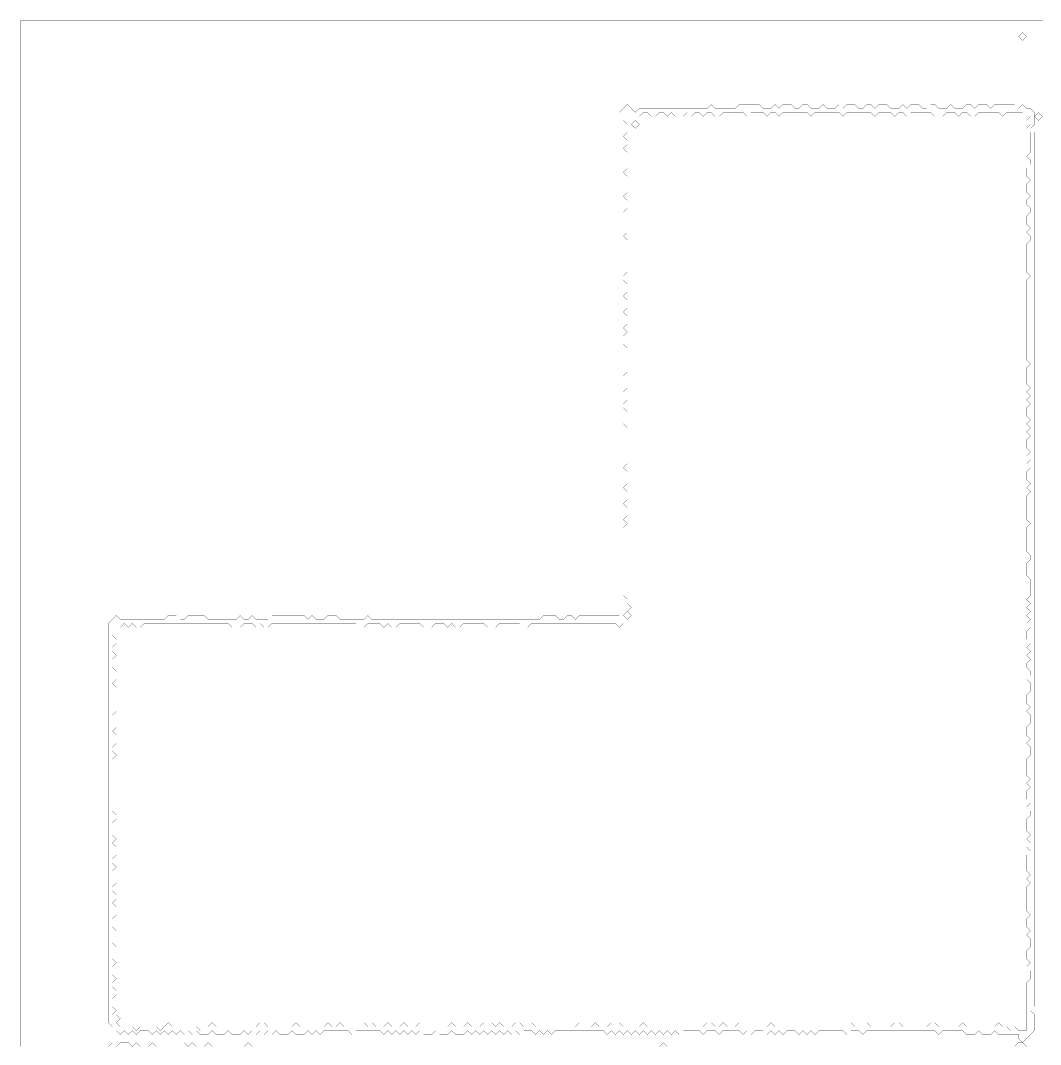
# Model space of a CAD drawing. Header units: metres. Extents: x 0 to 4998, y -4998 to 0.
# Drawn here: x 0 to 2499, y -2509 to 0 of the extents above; entities that cross this region are included whole.
import ezdxf

# ---------------------------------------------------------------- set-up
doc = ezdxf.new("R2010")
doc.units = ezdxf.units.M
doc.layers.add('conductor', color=1, linetype='Continuous')
doc.layers.add('substrate', color=5, linetype='Continuous')

msp = doc.modelspace()

# ---------------------------------------------------------------- linework, layer by layer
at = {"layer": 'conductor', "const_width": 0.5}
for points in [[(1525.875, -224.96875), (1516.09375, -234.75), (1506.3125, -234.75), (1496.53125, -234.75), (1486.75, -234.75), (1476.96875, -234.75), (1476.96875, -244.53125), (1486.75, -254.3125), (1486.75, -264.09375), (1486.75, -273.875), (1476.96875, -283.65625), (1486.75, -293.4375), (1486.75, -303.21875), (1476.96875, -313), (1486.75, -322.78125), (1486.75, -332.5625), (1486.75, -342.34375), (1486.75, -352.125), (1486.75, -361.90625), (1476.96875, -371.6875), (1486.75, -381.46875), (1486.75, -391.25), (1486.75, -401.03125), (1486.75, -410.8125), (1486.75, -420.59375), (1476.96875, -430.375), (1486.75, -440.15625), (1486.75, -449.9375), (1486.75, -459.71875), (1476.96875, -469.5), (1486.75, -479.28125), (1486.75, -489.0625), (1486.75, -498.84375), (1486.75, -508.625), (1486.75, -518.40625), (1476.96875, -528.1875), (1486.75, -537.96875), (1486.75, -547.75), (1486.75, -557.53125), (1486.75, -567.3125), (1486.75, -577.09375), (1486.75, -586.875), (1486.75, -596.65625), (1486.75, -606.4375), (1486.75, -616.21875), (1476.96875, -626), (1476.96875, -635.78125), (1486.75, -645.5625), (1486.75, -655.34375), (1486.75, -665.125), (1476.96875, -674.90625), (1486.75, -684.6875), (1486.75, -694.46875), (1486.75, -704.25), (1476.96875, -714.03125), (1486.75, -723.8125), (1486.75, -733.59375), (1486.75, -743.375), (1476.96875, -753.15625), (1486.75, -762.9375), (1476.96875, -772.71875), (1476.96875, -782.5), (1476.96875, -792.28125), (1486.75, -802.0625), (1486.75, -811.84375), (1486.75, -821.625), (1486.75, -831.40625), (1486.75, -841.1875), (1486.75, -850.96875), (1486.75, -860.75), (1476.96875, -870.53125), (1486.75, -880.3125), (1486.75, -890.09375), (1486.75, -899.875), (1476.96875, -909.65625), (1486.75, -919.4375), (1486.75, -929.21875), (1476.96875, -939), (1476.96875, -948.78125), (1486.75, -958.5625), (1486.75, -968.34375), (1486.75, -978.125), (1476.96875, -987.90625), (1486.75, -997.6875), (1486.75, -1007.46875), (1486.75, -1017.25), (1486.75, -1027.03125), (1486.75, -1036.8125), (1486.75, -1046.59375), (1486.75, -1056.375), (1486.75, -1066.15625), (1486.75, -1075.9375), (1486.75, -1085.71875), (1476.96875, -1095.5), (1486.75, -1105.28125), (1486.75, -1115.0625), (1486.75, -1124.84375), (1486.75, -1134.625), (1476.96875, -1144.40625), (1486.75, -1154.1875), (1486.75, -1163.96875), (1486.75, -1173.75), (1476.96875, -1183.53125), (1486.75, -1193.3125), (1486.75, -1203.09375), (1486.75, -1212.875), (1476.96875, -1222.65625), (1486.75, -1232.4375), (1476.96875, -1242.21875), (1476.96875, -1252), (1476.96875, -1261.78125), (1476.96875, -1271.5625), (1476.96875, -1281.34375), (1476.96875, -1291.125), (1476.96875, -1300.90625), (1476.96875, -1310.6875), (1476.96875, -1320.46875), (1476.96875, -1330.25), (1476.96875, -1340.03125), (1486.75, -1349.8125), (1486.75, -1359.59375), (1486.75, -1369.375), (1476.96875, -1379.15625), (1476.96875, -1388.9375), (1476.96875, -1398.71875), (1476.96875, -1408.5), (1486.75, -1418.28125), (1486.75, -1428.0625), (1496.53125, -1437.84375), (1486.75, -1447.625), (1476.96875, -1457.40625), (1476.96875, -1467.1875), (1476.96875, -1476.96875), (1467.1875, -1486.75), (1457.40625, -1476.96875), (1447.625, -1476.96875), (1437.84375, -1476.96875), (1428.0625, -1476.96875), (1418.28125, -1476.96875), (1408.5, -1476.96875), (1398.71875, -1476.96875), (1388.9375, -1476.96875), (1379.15625, -1476.96875), (1369.375, -1476.96875), (1359.59375, -1476.96875), (1349.8125, -1476.96875), (1340.03125, -1476.96875), (1330.25, -1476.96875), (1320.46875, -1476.96875), (1310.6875, -1476.96875), (1300.90625, -1476.96875), (1291.125, -1476.96875), (1281.34375, -1476.96875), (1271.5625, -1476.96875), (1261.78125, -1476.96875), (1252, -1476.96875), (1242.21875, -1486.75), (1232.4375, -1486.75), (1222.65625, -1476.96875), (1212.875, -1476.96875), (1203.09375, -1476.96875), (1193.3125, -1476.96875), (1183.53125, -1476.96875), (1173.75, -1476.96875), (1163.96875, -1486.75), (1154.1875, -1486.75), (1144.40625, -1486.75), (1134.625, -1476.96875), (1124.84375, -1476.96875), (1115.0625, -1476.96875), (1105.28125, -1476.96875), (1095.5, -1476.96875), (1085.71875, -1476.96875), (1075.9375, -1486.75), (1066.15625, -1486.75), (1056.375, -1476.96875), (1046.59375, -1486.75), (1036.8125, -1476.96875), (1027.03125, -1476.96875), (1017.25, -1476.96875), (1007.46875, -1486.75), (997.6875, -1486.75), (987.90625, -1486.75), (978.125, -1476.96875), (968.34375, -1476.96875), (958.5625, -1476.96875), (948.78125, -1476.96875), (939, -1476.96875), (929.21875, -1476.96875), (919.4375, -1486.75), (909.65625, -1486.75), (899.875, -1476.96875), (890.09375, -1486.75), (880.3125, -1476.96875), (870.53125, -1476.96875), (860.75, -1476.96875), (850.96875, -1476.96875), (841.1875, -1486.75), (831.40625, -1486.75), (821.625, -1476.96875), (811.84375, -1476.96875), (802.0625, -1476.96875), (792.28125, -1476.96875), (782.5, -1476.96875), (772.71875, -1476.96875), (762.9375, -1476.96875), (753.15625, -1476.96875), (743.375, -1476.96875), (733.59375, -1476.96875), (723.8125, -1476.96875), (714.03125, -1476.96875), (704.25, -1476.96875), (694.46875, -1476.96875), (684.6875, -1476.96875), (674.90625, -1476.96875), (665.125, -1476.96875), (655.34375, -1476.96875), (645.5625, -1476.96875), (635.78125, -1476.96875), (626, -1476.96875), (616.21875, -1476.96875), (606.4375, -1486.75), (596.65625, -1486.75), (586.875, -1476.96875), (577.09375, -1486.75), (567.3125, -1476.96875), (557.53125, -1476.96875), (547.75, -1476.96875), (537.96875, -1486.75), (528.1875, -1486.75), (518.40625, -1486.75), (508.625, -1476.96875), (498.84375, -1476.96875), (489.0625, -1476.96875), (479.28125, -1476.96875), (469.5, -1476.96875), (459.71875, -1476.96875), (449.9375, -1476.96875), (440.15625, -1476.96875), (430.375, -1476.96875), (420.59375, -1476.96875), (410.8125, -1476.96875), (401.03125, -1476.96875), (391.25, -1476.96875), (381.46875, -1476.96875), (371.6875, -1476.96875), (361.90625, -1476.96875), (352.125, -1476.96875), (342.34375, -1476.96875), (332.5625, -1476.96875), (322.78125, -1476.96875), (313, -1476.96875), (303.21875, -1476.96875), (293.4375, -1486.75), (283.65625, -1486.75), (273.875, -1476.96875), (264.09375, -1486.75), (254.3125, -1476.96875), (244.53125, -1486.75), (234.75, -1486.75), (224.96875, -1486.75), (224.96875, -1496.53125), (224.96875, -1506.3125), (234.75, -1516.09375), (234.75, -1525.875), (224.96875, -1535.65625), (224.96875, -1545.4375), (234.75, -1555.21875), (224.96875, -1565), (224.96875, -1574.78125), (224.96875, -1584.5625), (234.75, -1594.34375), (234.75, -1604.125), (234.75, -1613.90625), (224.96875, -1623.6875), (234.75, -1633.46875), (234.75, -1643.25), (234.75, -1653.03125), (234.75, -1662.8125), (234.75, -1672.59375), (234.75, -1682.375), (234.75, -1692.15625), (224.96875, -1701.9375), (224.96875, -1711.71875), (234.75, -1721.5), (234.75, -1731.28125), (224.96875, -1741.0625), (234.75, -1750.84375), (234.75, -1760.625), (234.75, -1770.40625), (224.96875, -1780.1875), (224.96875, -1789.96875), (234.75, -1799.75), (224.96875, -1809.53125), (224.96875, -1819.3125), (224.96875, -1829.09375), (224.96875, -1838.875), (224.96875, -1848.65625), (224.96875, -1858.4375), (224.96875, -1868.21875), (224.96875, -1878), (224.96875, -1887.78125), (224.96875, -1897.5625), (224.96875, -1907.34375), (224.96875, -1917.125), (224.96875, -1926.90625), (224.96875, -1936.6875), (234.75, -1946.46875), (234.75, -1956.25), (224.96875, -1966.03125), (224.96875, -1975.8125), (224.96875, -1985.59375), (224.96875, -1995.375), (234.75, -2005.15625), (224.96875, -2014.9375), (234.75, -2024.71875), (234.75, -2034.5), (234.75, -2044.28125), (224.96875, -2054.0625), (224.96875, -2063.84375), (234.75, -2073.625), (224.96875, -2083.40625), (224.96875, -2093.1875), (234.75, -2102.96875), (234.75, -2112.75), (224.96875, -2122.53125), (224.96875, -2132.3125), (234.75, -2142.09375), (234.75, -2151.875), (224.96875, -2161.65625), (234.75, -2171.4375), (234.75, -2181.21875), (234.75, -2191), (224.96875, -2200.78125), (224.96875, -2210.5625), (224.96875, -2220.34375), (234.75, -2230.125), (224.96875, -2239.90625), (224.96875, -2249.6875), (224.96875, -2259.46875), (234.75, -2269.25), (224.96875, -2279.03125), (224.96875, -2288.8125), (224.96875, -2298.59375), (234.75, -2308.375), (224.96875, -2318.15625), (224.96875, -2327.9375), (224.96875, -2337.71875), (234.75, -2347.5), (224.96875, -2357.28125), (224.96875, -2367.0625), (234.75, -2376.84375), (234.75, -2386.625), (224.96875, -2396.40625), (224.96875, -2406.1875), (224.96875, -2415.96875), (234.75, -2425.75), (224.96875, -2435.53125), (234.75, -2435.53125), (244.53125, -2445.3125), (234.75, -2455.09375), (244.53125, -2464.875), (254.3125, -2464.875), (264.09375, -2464.875), (273.875, -2464.875), (283.65625, -2474.65625), (293.4375, -2464.875), (303.21875, -2464.875), (313, -2464.875), (322.78125, -2464.875), (332.5625, -2464.875), (342.34375, -2474.65625), (352.125, -2464.875), (361.90625, -2455.09375), (371.6875, -2464.875), (381.46875, -2464.875), (391.25, -2464.875), (401.03125, -2464.875), (410.8125, -2464.875), (420.59375, -2464.875), (430.375, -2464.875), (440.15625, -2474.65625), (449.9375, -2464.875), (459.71875, -2464.875), (469.5, -2455.09375), (479.28125, -2464.875), (489.0625, -2464.875), (498.84375, -2464.875), (508.625, -2464.875), (518.40625, -2464.875), (528.1875, -2464.875), (537.96875, -2464.875), (547.75, -2464.875), (557.53125, -2464.875), (567.3125, -2464.875), (577.09375, -2464.875), (586.875, -2455.09375), (596.65625, -2455.09375), (606.4375, -2464.875), (616.21875, -2464.875), (626, -2464.875), (635.78125, -2464.875), (645.5625, -2464.875), (655.34375, -2464.875), (665.125, -2464.875), (674.90625, -2455.09375), (684.6875, -2464.875), (694.46875, -2464.875), (704.25, -2464.875), (714.03125, -2464.875), (723.8125, -2464.875), (733.59375, -2464.875), (743.375, -2464.875), (753.15625, -2455.09375), (762.9375, -2464.875), (772.71875, -2464.875), (782.5, -2455.09375), (792.28125, -2464.875), (802.0625, -2464.875), (811.84375, -2464.875), (821.625, -2455.09375), (831.40625, -2455.09375), (841.1875, -2455.09375), (850.96875, -2464.875), (860.75, -2455.09375), (870.53125, -2464.875), (880.3125, -2464.875), (890.09375, -2464.875), (899.875, -2455.09375), (909.65625, -2464.875), (919.4375, -2464.875), (929.21875, -2464.875), (939, -2455.09375), (948.78125, -2464.875), (958.5625, -2464.875), (968.34375, -2464.875), (978.125, -2455.09375), (987.90625, -2464.875), (997.6875, -2464.875), (1007.46875, -2464.875), (1017.25, -2464.875), (1027.03125, -2464.875), (1036.8125, -2464.875), (1046.59375, -2464.875), (1056.375, -2455.09375), (1066.15625, -2464.875), (1075.9375, -2464.875), (1085.71875, -2464.875), (1095.5, -2455.09375), (1105.28125, -2464.875), (1115.0625, -2464.875), (1124.84375, -2464.875), (1134.625, -2455.09375), (1144.40625, -2455.09375), (1154.1875, -2455.09375), (1163.96875, -2464.875), (1173.75, -2455.09375), (1183.53125, -2464.875), (1193.3125, -2464.875), (1203.09375, -2464.875), (1212.875, -2455.09375), (1222.65625, -2455.09375), (1232.4375, -2464.875), (1242.21875, -2464.875), (1252, -2455.09375), (1261.78125, -2464.875), (1271.5625, -2464.875), (1281.34375, -2464.875), (1291.125, -2464.875), (1300.90625, -2464.875), (1310.6875, -2464.875), (1320.46875, -2464.875), (1330.25, -2464.875), (1340.03125, -2464.875), (1349.8125, -2464.875), (1359.59375, -2464.875), (1369.375, -2455.09375), (1379.15625, -2455.09375), (1388.9375, -2455.09375), (1398.71875, -2464.875), (1408.5, -2455.09375), (1418.28125, -2464.875), (1428.0625, -2464.875), (1437.84375, -2464.875), (1447.625, -2455.09375), (1457.40625, -2455.09375), (1467.1875, -2455.09375), (1476.96875, -2464.875), (1486.75, -2464.875), (1496.53125, -2464.875), (1506.3125, -2464.875), (1516.09375, -2464.875), (1525.875, -2455.09375), (1535.65625, -2464.875), (1545.4375, -2464.875), (1555.21875, -2464.875), (1565, -2464.875), (1574.78125, -2464.875), (1584.5625, -2464.875), (1594.34375, -2464.875), (1604.125, -2464.875), (1613.90625, -2464.875), (1623.6875, -2464.875), (1633.46875, -2464.875), (1643.25, -2464.875), (1653.03125, -2464.875), (1662.8125, -2464.875), (1672.59375, -2464.875), (1682.375, -2455.09375), (1692.15625, -2455.09375), (1701.9375, -2464.875), (1711.71875, -2464.875), (1721.5, -2455.09375), (1731.28125, -2464.875), (1741.0625, -2464.875), (1750.84375, -2464.875), (1760.625, -2455.09375), (1770.40625, -2455.09375), (1780.1875, -2464.875), (1789.96875, -2464.875), (1799.75, -2464.875), (1809.53125, -2464.875), (1819.3125, -2464.875), (1829.09375, -2464.875), (1838.875, -2455.09375), (1848.65625, -2464.875), (1858.4375, -2464.875), (1868.21875, -2464.875), (1878, -2464.875), (1887.78125, -2464.875), (1897.5625, -2464.875), (1907.34375, -2464.875), (1917.125, -2464.875), (1926.90625, -2464.875), (1936.6875, -2464.875), (1946.46875, -2464.875), (1956.25, -2464.875), (1966.03125, -2464.875), (1975.8125, -2464.875), (1985.59375, -2464.875), (1995.375, -2464.875), (2005.15625, -2464.875), (2014.9375, -2464.875), (2024.71875, -2464.875), (2034.5, -2455.09375), (2044.28125, -2464.875), (2054.0625, -2464.875), (2063.84375, -2464.875), (2073.625, -2455.09375), (2083.40625, -2464.875), (2093.1875, -2464.875), (2102.96875, -2464.875), (2112.75, -2464.875), (2122.53125, -2464.875), (2132.3125, -2464.875), (2142.09375, -2455.09375), (2151.875, -2455.09375), (2161.65625, -2464.875), (2171.4375, -2464.875), (2181.21875, -2464.875), (2191, -2464.875), (2200.78125, -2464.875), (2210.5625, -2464.875), (2220.34375, -2464.875), (2230.125, -2455.09375), (2239.90625, -2455.09375), (2249.6875, -2464.875), (2259.46875, -2464.875), (2269.25, -2464.875), (2279.03125, -2464.875), (2288.8125, -2464.875), (2298.59375, -2464.875), (2308.375, -2455.09375), (2318.15625, -2464.875), (2327.9375, -2464.875), (2337.71875, -2464.875), (2347.5, -2464.875), (2357.28125, -2464.875), (2367.0625, -2464.875), (2376.84375, -2464.875), (2386.625, -2464.875), (2396.40625, -2455.09375), (2406.1875, -2464.875), (2415.96875, -2464.875), (2425.75, -2474.65625), (2435.53125, -2464.875), (2445.3125, -2474.65625), (2455.09375, -2474.65625), (2464.875, -2474.65625), (2464.875, -2464.875), (2464.875, -2455.09375), (2464.875, -2445.3125), (2464.875, -2435.53125), (2464.875, -2425.75), (2464.875, -2415.96875), (2464.875, -2406.1875), (2464.875, -2396.40625), (2464.875, -2386.625), (2464.875, -2376.84375), (2464.875, -2367.0625), (2464.875, -2357.28125), (2474.65625, -2347.5), (2474.65625, -2337.71875), (2474.65625, -2327.9375), (2464.875, -2318.15625), (2474.65625, -2308.375), (2464.875, -2298.59375), (2464.875, -2288.8125), (2464.875, -2279.03125), (2474.65625, -2269.25), (2474.65625, -2259.46875), (2474.65625, -2249.6875), (2464.875, -2239.90625), (2474.65625, -2230.125), (2464.875, -2220.34375), (2464.875, -2210.5625), (2464.875, -2200.78125), (2474.65625, -2191), (2464.875, -2181.21875), (2464.875, -2171.4375), (2464.875, -2161.65625), (2464.875, -2151.875), (2464.875, -2142.09375), (2464.875, -2132.3125), (2464.875, -2122.53125), (2474.65625, -2112.75), (2464.875, -2102.96875), (2474.65625, -2093.1875), (2464.875, -2083.40625), (2464.875, -2073.625), (2464.875, -2063.84375), (2464.875, -2054.0625), (2464.875, -2044.28125), (2474.65625, -2034.5), (2464.875, -2024.71875), (2474.65625, -2014.9375), (2464.875, -2005.15625), (2474.65625, -1995.375), (2464.875, -1985.59375), (2464.875, -1975.8125), (2464.875, -1966.03125), (2464.875, -1956.25), (2474.65625, -1946.46875), (2474.65625, -1936.6875), (2464.875, -1926.90625), (2474.65625, -1917.125), (2464.875, -1907.34375), (2464.875, -1897.5625), (2464.875, -1887.78125), (2474.65625, -1878), (2464.875, -1868.21875), (2474.65625, -1858.4375), (2464.875, -1848.65625), (2464.875, -1838.875), (2464.875, -1829.09375), (2464.875, -1819.3125), (2464.875, -1809.53125), (2474.65625, -1799.75), (2474.65625, -1789.96875), (2474.65625, -1780.1875), (2464.875, -1770.40625), (2474.65625, -1760.625), (2464.875, -1750.84375), (2464.875, -1741.0625), (2464.875, -1731.28125), (2474.65625, -1721.5), (2474.65625, -1711.71875), (2474.65625, -1701.9375), (2464.875, -1692.15625), (2474.65625, -1682.375), (2464.875, -1672.59375), (2464.875, -1662.8125), (2464.875, -1653.03125), (2474.65625, -1643.25), (2474.65625, -1633.46875), (2474.65625, -1623.6875), (2464.875, -1613.90625), (2474.65625, -1604.125), (2474.65625, -1594.34375), (2464.875, -1584.5625), (2464.875, -1574.78125), (2474.65625, -1565), (2464.875, -1555.21875), (2474.65625, -1545.4375), (2464.875, -1535.65625), (2474.65625, -1525.875), (2464.875, -1516.09375), (2464.875, -1506.3125), (2464.875, -1496.53125), (2474.65625, -1486.75), (2464.875, -1476.96875), (2474.65625, -1467.1875), (2464.875, -1457.40625), (2474.65625, -1447.625), (2464.875, -1437.84375), (2474.65625, -1428.0625), (2464.875, -1418.28125), (2474.65625, -1408.5), (2474.65625, -1398.71875), (2474.65625, -1388.9375), (2474.65625, -1379.15625), (2474.65625, -1369.375), (2464.875, -1359.59375), (2464.875, -1349.8125), (2464.875, -1340.03125), (2464.875, -1330.25), (2474.65625, -1320.46875), (2474.65625, -1310.6875), (2464.875, -1300.90625), (2464.875, -1291.125), (2464.875, -1281.34375), (2464.875, -1271.5625), (2464.875, -1261.78125), (2464.875, -1252), (2464.875, -1242.21875), (2474.65625, -1232.4375), (2464.875, -1222.65625), (2464.875, -1212.875), (2464.875, -1203.09375), (2464.875, -1193.3125), (2464.875, -1183.53125), (2464.875, -1173.75), (2464.875, -1163.96875), (2474.65625, -1154.1875), (2464.875, -1144.40625), (2474.65625, -1134.625), (2464.875, -1124.84375), (2464.875, -1115.0625), (2464.875, -1105.28125), (2474.65625, -1095.5), (2464.875, -1085.71875), (2474.65625, -1075.9375), (2464.875, -1066.15625), (2474.65625, -1056.375), (2464.875, -1046.59375), (2464.875, -1036.8125), (2464.875, -1027.03125), (2474.65625, -1017.25), (2464.875, -1007.46875), (2474.65625, -997.6875), (2464.875, -987.90625), (2474.65625, -978.125), (2464.875, -968.34375), (2464.875, -958.5625), (2464.875, -948.78125), (2474.65625, -939), (2464.875, -929.21875), (2474.65625, -919.4375), (2464.875, -909.65625), (2474.65625, -899.875), (2464.875, -890.09375), (2464.875, -880.3125), (2464.875, -870.53125), (2464.875, -860.75), (2464.875, -850.96875), (2474.65625, -841.1875), (2464.875, -831.40625), (2464.875, -821.625), (2464.875, -811.84375), (2464.875, -802.0625), (2464.875, -792.28125), (2464.875, -782.5), (2464.875, -772.71875), (2464.875, -762.9375), (2464.875, -753.15625), (2464.875, -743.375), (2464.875, -733.59375), (2464.875, -723.8125), (2464.875, -714.03125), (2464.875, -704.25), (2464.875, -694.46875), (2464.875, -684.6875), (2464.875, -674.90625), (2464.875, -665.125), (2464.875, -655.34375), (2464.875, -645.5625), (2464.875, -635.78125), (2474.65625, -626), (2464.875, -616.21875), (2464.875, -606.4375), (2464.875, -596.65625), (2464.875, -586.875), (2464.875, -577.09375), (2464.875, -567.3125), (2464.875, -557.53125), (2464.875, -547.75), (2474.65625, -537.96875), (2474.65625, -528.1875), (2464.875, -518.40625), (2474.65625, -508.625), (2464.875, -498.84375), (2464.875, -489.0625), (2464.875, -479.28125), (2474.65625, -469.5), (2474.65625, -459.71875), (2464.875, -449.9375), (2464.875, -440.15625), (2474.65625, -430.375), (2464.875, -420.59375), (2464.875, -410.8125), (2464.875, -401.03125), (2474.65625, -391.25), (2464.875, -381.46875), (2464.875, -371.6875), (2464.875, -361.90625), (2474.65625, -352.125), (2474.65625, -342.34375), (2464.875, -332.5625), (2474.65625, -322.78125), (2474.65625, -313), (2474.65625, -303.21875), (2474.65625, -293.4375), (2474.65625, -283.65625), (2474.65625, -273.875), (2464.875, -264.09375), (2474.65625, -254.3125), (2464.875, -244.53125), (2474.65625, -234.75), (2464.875, -234.75), (2455.09375, -224.96875), (2445.3125, -224.96875), (2435.53125, -224.96875), (2425.75, -224.96875), (2415.96875, -224.96875), (2406.1875, -234.75), (2396.40625, -224.96875), (2386.625, -224.96875), (2376.84375, -224.96875), (2367.0625, -224.96875), (2357.28125, -224.96875), (2347.5, -224.96875), (2337.71875, -234.75), (2327.9375, -234.75), (2318.15625, -224.96875), (2308.375, -224.96875), (2298.59375, -234.75), (2288.8125, -224.96875), (2279.03125, -224.96875), (2269.25, -224.96875), (2259.46875, -234.75), (2249.6875, -234.75), (2239.90625, -234.75), (2230.125, -224.96875), (2220.34375, -224.96875), (2210.5625, -224.96875), (2200.78125, -224.96875), (2191, -224.96875), (2181.21875, -224.96875), (2171.4375, -234.75), (2161.65625, -224.96875), (2151.875, -224.96875), (2142.09375, -234.75), (2132.3125, -224.96875), (2122.53125, -224.96875), (2112.75, -224.96875), (2102.96875, -224.96875), (2093.1875, -234.75), (2083.40625, -224.96875), (2073.625, -224.96875), (2063.84375, -224.96875), (2054.0625, -224.96875), (2044.28125, -224.96875), (2034.5, -224.96875), (2024.71875, -224.96875), (2014.9375, -234.75), (2005.15625, -224.96875), (1995.375, -224.96875), (1985.59375, -224.96875), (1975.8125, -224.96875), (1966.03125, -224.96875), (1956.25, -224.96875), (1946.46875, -224.96875), (1936.6875, -234.75), (1926.90625, -224.96875), (1917.125, -224.96875), (1907.34375, -224.96875), (1897.5625, -224.96875), (1887.78125, -224.96875), (1878, -224.96875), (1868.21875, -224.96875), (1858.4375, -234.75), (1848.65625, -224.96875), (1838.875, -224.96875), (1829.09375, -234.75), (1819.3125, -224.96875), (1809.53125, -224.96875), (1799.75, -224.96875), (1789.96875, -224.96875), (1780.1875, -234.75), (1770.40625, -224.96875), (1760.625, -224.96875), (1750.84375, -224.96875), (1741.0625, -224.96875), (1731.28125, -224.96875), (1721.5, -224.96875), (1711.71875, -234.75), (1701.9375, -234.75), (1692.15625, -224.96875), (1682.375, -224.96875), (1672.59375, -234.75), (1662.8125, -224.96875), (1653.03125, -224.96875), (1643.25, -234.75), (1633.46875, -224.96875), (1623.6875, -234.75), (1613.90625, -234.75), (1604.125, -234.75), (1594.34375, -224.96875), (1584.5625, -234.75), (1574.78125, -224.96875), (1565, -224.96875), (1555.21875, -234.75), (1545.4375, -234.75), (1535.65625, -224.96875)], [(1496.53125, -254.3125), (1506.3125, -244.53125), (1516.09375, -254.3125), (1506.3125, -264.09375)], [(1476.96875, -1457.40625), (1486.75, -1447.625), (1496.53125, -1457.40625), (1486.75, -1467.1875)]]:
    msp.add_lwpolyline(points, close=True, dxfattribs=at)
at = {"layer": 'substrate', "const_width": 0.5}
for points in [[(2504, 0), (2494.21875, 0), (2484.4375, 0), (2474.65625, 0), (2464.875, 0), (2455.09375, 0), (2445.3125, 0), (2435.53125, 0), (2425.75, 0), (2415.96875, 0), (2406.1875, 0), (2396.40625, 0), (2386.625, 0), (2376.84375, 0), (2367.0625, 0), (2357.28125, 0), (2347.5, 0), (2337.71875, 0), (2327.9375, 0), (2318.15625, 0), (2308.375, 0), (2298.59375, 0), (2288.8125, 0), (2279.03125, 0), (2269.25, 0), (2259.46875, 0), (2249.6875, 0), (2239.90625, 0), (2230.125, 0), (2220.34375, 0), (2210.5625, 0), (2200.78125, 0), (2191, 0), (2181.21875, 0), (2171.4375, 0), (2161.65625, 0), (2151.875, 0), (2142.09375, 0), (2132.3125, 0), (2122.53125, 0), (2112.75, 0), (2102.96875, 0), (2093.1875, 0), (2083.40625, 0), (2073.625, 0), (2063.84375, 0), (2054.0625, 0), (2044.28125, 0), (2034.5, 0), (2024.71875, 0), (2014.9375, 0), (2005.15625, 0), (1995.375, 0), (1985.59375, 0), (1975.8125, 0), (1966.03125, 0), (1956.25, 0), (1946.46875, 0), (1936.6875, 0), (1926.90625, 0), (1917.125, 0), (1907.34375, 0), (1897.5625, 0), (1887.78125, 0), (1878, 0), (1868.21875, 0), (1858.4375, 0), (1848.65625, 0), (1838.875, 0), (1829.09375, 0), (1819.3125, 0), (1809.53125, 0), (1799.75, 0), (1789.96875, 0), (1780.1875, 0), (1770.40625, 0), (1760.625, 0), (1750.84375, 0), (1741.0625, 0), (1731.28125, 0), (1721.5, 0), (1711.71875, 0), (1701.9375, 0), (1692.15625, 0), (1682.375, 0), (1672.59375, 0), (1662.8125, 0), (1653.03125, 0), (1643.25, 0), (1633.46875, 0), (1623.6875, 0), (1613.90625, 0), (1604.125, 0), (1594.34375, 0), (1584.5625, 0), (1574.78125, 0), (1565, 0), (1555.21875, 0), (1545.4375, 0), (1535.65625, 0), (1525.875, 0), (1516.09375, 0), (1506.3125, 0), (1496.53125, 0), (1486.75, 0), (1476.96875, 0), (1467.1875, 0), (1457.40625, 0), (1447.625, 0), (1437.84375, 0), (1428.0625, 0), (1418.28125, 0), (1408.5, 0), (1398.71875, 0), (1388.9375, 0), (1379.15625, 0), (1369.375, 0), (1359.59375, 0), (1349.8125, 0), (1340.03125, 0), (1330.25, 0), (1320.46875, 0), (1310.6875, 0), (1300.90625, 0), (1291.125, 0), (1281.34375, 0), (1271.5625, 0), (1261.78125, 0), (1252, 0), (1242.21875, 0), (1232.4375, 0), (1222.65625, 0), (1212.875, 0), (1203.09375, 0), (1193.3125, 0), (1183.53125, 0), (1173.75, 0), (1163.96875, 0), (1154.1875, 0), (1144.40625, 0), (1134.625, 0), (1124.84375, 0), (1115.0625, 0), (1105.28125, 0), (1095.5, 0), (1085.71875, 0), (1075.9375, 0), (1066.15625, 0), (1056.375, 0), (1046.59375, 0), (1036.8125, 0), (1027.03125, 0), (1017.25, 0), (1007.46875, 0), (997.6875, 0), (987.90625, 0), (978.125, 0), (968.34375, 0), (958.5625, 0), (948.78125, 0), (939, 0), (929.21875, 0), (919.4375, 0), (909.65625, 0), (899.875, 0), (890.09375, 0), (880.3125, 0), (870.53125, 0), (860.75, 0), (850.96875, 0), (841.1875, 0), (831.40625, 0), (821.625, 0), (811.84375, 0), (802.0625, 0), (792.28125, 0), (782.5, 0), (772.71875, 0), (762.9375, 0), (753.15625, 0), (743.375, 0), (733.59375, 0), (723.8125, 0), (714.03125, 0), (704.25, 0), (694.46875, 0), (684.6875, 0), (674.90625, 0), (665.125, 0), (655.34375, 0), (645.5625, 0), (635.78125, 0), (626, 0), (616.21875, 0), (606.4375, 0), (596.65625, 0), (586.875, 0), (577.09375, 0), (567.3125, 0), (557.53125, 0), (547.75, 0), (537.96875, 0), (528.1875, 0), (518.40625, 0), (508.625, 0), (498.84375, 0), (489.0625, 0), (479.28125, 0), (469.5, 0), (459.71875, 0), (449.9375, 0), (440.15625, 0), (430.375, 0), (420.59375, 0), (410.8125, 0), (401.03125, 0), (391.25, 0), (381.46875, 0), (371.6875, 0), (361.90625, 0), (352.125, 0), (342.34375, 0), (332.5625, 0), (322.78125, 0), (313, 0), (303.21875, 0), (293.4375, 0), (283.65625, 0), (273.875, 0), (264.09375, 0), (254.3125, 0), (244.53125, 0), (234.75, 0), (224.96875, 0), (215.1875, 0), (205.40625, 0), (195.625, 0), (185.84375, 0), (176.0625, 0), (166.28125, 0), (156.5, 0), (146.71875, 0), (136.9375, 0), (127.15625, 0), (117.375, 0), (107.59375, 0), (97.8125, 0), (88.03125, 0), (78.25, 0), (68.46875, 0), (58.6875, 0), (48.90625, 0), (39.125, 0), (29.34375, 0), (19.5625, 0), (9.78125, 0), (0, 0), (0, -9.78125), (0, -19.5625), (0, -29.34375), (0, -39.125), (0, -48.90625), (0, -58.6875), (0, -68.46875), (0, -78.25), (0, -88.03125), (0, -97.8125), (0, -107.59375), (0, -117.375), (0, -127.15625), (0, -136.9375), (0, -146.71875), (0, -156.5), (0, -166.28125), (0, -176.0625), (0, -185.84375), (0, -195.625), (0, -205.40625), (0, -215.1875), (0, -224.96875), (0, -234.75), (0, -244.53125), (0, -254.3125), (0, -264.09375), (0, -273.875), (0, -283.65625), (0, -293.4375), (0, -303.21875), (0, -313), (0, -322.78125), (0, -332.5625), (0, -342.34375), (0, -352.125), (0, -361.90625), (0, -371.6875), (0, -381.46875), (0, -391.25), (0, -401.03125), (0, -410.8125), (0, -420.59375), (0, -430.375), (0, -440.15625), (0, -449.9375), (0, -459.71875), (0, -469.5), (0, -479.28125), (0, -489.0625), (0, -498.84375), (0, -508.625), (0, -518.40625), (0, -528.1875), (0, -537.96875), (0, -547.75), (0, -557.53125), (0, -567.3125), (0, -577.09375), (0, -586.875), (0, -596.65625), (0, -606.4375), (0, -616.21875), (0, -626), (0, -635.78125), (0, -645.5625), (0, -655.34375), (0, -665.125), (0, -674.90625), (0, -684.6875), (0, -694.46875), (0, -704.25), (0, -714.03125), (0, -723.8125), (0, -733.59375), (0, -743.375), (0, -753.15625), (0, -762.9375), (0, -772.71875), (0, -782.5), (0, -792.28125), (0, -802.0625), (0, -811.84375), (0, -821.625), (0, -831.40625), (0, -841.1875), (0, -850.96875), (0, -860.75), (0, -870.53125), (0, -880.3125), (0, -890.09375), (0, -899.875), (0, -909.65625), (0, -919.4375), (0, -929.21875), (0, -939), (0, -948.78125), (0, -958.5625), (0, -968.34375), (0, -978.125), (0, -987.90625), (0, -997.6875), (0, -1007.46875), (0, -1017.25), (0, -1027.03125), (0, -1036.8125), (0, -1046.59375), (0, -1056.375), (0, -1066.15625), (0, -1075.9375), (0, -1085.71875), (0, -1095.5), (0, -1105.28125), (0, -1115.0625), (0, -1124.84375), (0, -1134.625), (0, -1144.40625), (0, -1154.1875), (0, -1163.96875), (0, -1173.75), (0, -1183.53125), (0, -1193.3125), (0, -1203.09375), (0, -1212.875), (0, -1222.65625), (0, -1232.4375), (0, -1242.21875), (0, -1252), (0, -1261.78125), (0, -1271.5625), (0, -1281.34375), (0, -1291.125), (0, -1300.90625), (0, -1310.6875), (0, -1320.46875), (0, -1330.25), (0, -1340.03125), (0, -1349.8125), (0, -1359.59375), (0, -1369.375), (0, -1379.15625), (0, -1388.9375), (0, -1398.71875), (0, -1408.5), (0, -1418.28125), (0, -1428.0625), (0, -1437.84375), (0, -1447.625), (0, -1457.40625), (0, -1467.1875), (0, -1476.96875), (0, -1486.75), (0, -1496.53125), (0, -1506.3125), (0, -1516.09375), (0, -1525.875), (0, -1535.65625), (0, -1545.4375), (0, -1555.21875), (0, -1565), (0, -1574.78125), (0, -1584.5625), (0, -1594.34375), (0, -1604.125), (0, -1613.90625), (0, -1623.6875), (0, -1633.46875), (0, -1643.25), (0, -1653.03125), (0, -1662.8125), (0, -1672.59375), (0, -1682.375), (0, -1692.15625), (0, -1701.9375), (0, -1711.71875), (0, -1721.5), (0, -1731.28125), (0, -1741.0625), (0, -1750.84375), (0, -1760.625), (0, -1770.40625), (0, -1780.1875), (0, -1789.96875), (0, -1799.75), (0, -1809.53125), (0, -1819.3125), (0, -1829.09375), (0, -1838.875), (0, -1848.65625), (0, -1858.4375), (0, -1868.21875), (0, -1878), (0, -1887.78125), (0, -1897.5625), (0, -1907.34375), (0, -1917.125), (0, -1926.90625), (0, -1936.6875), (0, -1946.46875), (0, -1956.25), (0, -1966.03125), (0, -1975.8125), (0, -1985.59375), (0, -1995.375), (0, -2005.15625), (0, -2014.9375), (0, -2024.71875), (0, -2034.5), (0, -2044.28125), (0, -2054.0625), (0, -2063.84375), (0, -2073.625), (0, -2083.40625), (0, -2093.1875), (0, -2102.96875), (0, -2112.75), (0, -2122.53125), (0, -2132.3125), (0, -2142.09375), (0, -2151.875), (0, -2161.65625), (0, -2171.4375), (0, -2181.21875), (0, -2191), (0, -2200.78125), (0, -2210.5625), (0, -2220.34375), (0, -2230.125), (0, -2239.90625), (0, -2249.6875), (0, -2259.46875), (0, -2269.25), (0, -2279.03125), (0, -2288.8125), (0, -2298.59375), (0, -2308.375), (0, -2318.15625), (0, -2327.9375), (0, -2337.71875), (0, -2347.5), (0, -2357.28125), (0, -2367.0625), (0, -2376.84375), (0, -2386.625), (0, -2396.40625), (0, -2406.1875), (0, -2415.96875), (0, -2425.75), (0, -2435.53125), (0, -2445.3125), (0, -2455.09375), (0, -2464.875), (0, -2474.65625), (0, -2484.4375), (0, -2494.21875), (0, -2504), (0, -2513.78125)], [(215.1875, -2513.78125), (224.96875, -2504), (234.75, -2513.78125), (244.53125, -2504), (254.3125, -2504), (264.09375, -2504), (273.875, -2513.78125), (283.65625, -2504), (293.4375, -2513.78125)], [(313, -2513.78125), (322.78125, -2504), (332.5625, -2513.78125)], [(391.25, -2513.78125), (401.03125, -2504), (410.8125, -2513.78125), (420.59375, -2504), (430.375, -2513.78125)], [(449.9375, -2513.78125), (459.71875, -2504), (469.5, -2513.78125)], [(547.75, -2513.78125), (557.53125, -2504), (567.3125, -2513.78125)], [(1565, -2513.78125), (1574.78125, -2504), (1584.5625, -2513.78125)], [(2435.53125, -2513.78125), (2445.3125, -2504), (2455.09375, -2504), (2464.875, -2513.78125)]]:
    msp.add_lwpolyline(points, dxfattribs=at)
for points in [[(2445.3125, -39.125), (2455.09375, -29.34375), (2464.875, -39.125), (2455.09375, -48.90625)], [(1476.96875, -215.1875), (1486.75, -205.40625), (1496.53125, -215.1875), (1506.3125, -224.96875), (1516.09375, -215.1875), (1525.875, -215.1875), (1535.65625, -215.1875), (1545.4375, -215.1875), (1555.21875, -215.1875), (1565, -215.1875), (1574.78125, -215.1875), (1584.5625, -215.1875), (1594.34375, -215.1875), (1604.125, -215.1875), (1613.90625, -215.1875), (1623.6875, -215.1875), (1633.46875, -215.1875), (1643.25, -215.1875), (1653.03125, -215.1875), (1662.8125, -215.1875), (1672.59375, -215.1875), (1682.375, -215.1875), (1692.15625, -205.40625), (1701.9375, -215.1875), (1711.71875, -215.1875), (1721.5, -215.1875), (1731.28125, -215.1875), (1741.0625, -215.1875), (1750.84375, -215.1875), (1760.625, -205.40625), (1770.40625, -205.40625), (1780.1875, -205.40625), (1789.96875, -205.40625), (1799.75, -205.40625), (1809.53125, -205.40625), (1819.3125, -215.1875), (1829.09375, -215.1875), (1838.875, -215.1875), (1848.65625, -205.40625), (1858.4375, -215.1875), (1868.21875, -205.40625), (1878, -205.40625), (1887.78125, -205.40625), (1897.5625, -215.1875), (1907.34375, -215.1875), (1917.125, -205.40625), (1926.90625, -205.40625), (1936.6875, -215.1875), (1946.46875, -215.1875), (1956.25, -215.1875), (1966.03125, -205.40625), (1975.8125, -215.1875), (1985.59375, -215.1875), (1995.375, -215.1875), (2005.15625, -205.40625), (2014.9375, -215.1875), (2024.71875, -205.40625), (2034.5, -205.40625), (2044.28125, -205.40625), (2054.0625, -215.1875), (2063.84375, -215.1875), (2073.625, -205.40625), (2083.40625, -205.40625), (2093.1875, -215.1875), (2102.96875, -205.40625), (2112.75, -205.40625), (2122.53125, -205.40625), (2132.3125, -215.1875), (2142.09375, -215.1875), (2151.875, -215.1875), (2161.65625, -205.40625), (2171.4375, -215.1875), (2181.21875, -205.40625), (2191, -205.40625), (2200.78125, -205.40625), (2210.5625, -215.1875), (2220.34375, -215.1875), (2230.125, -205.40625), (2239.90625, -205.40625), (2249.6875, -215.1875), (2259.46875, -215.1875), (2269.25, -215.1875), (2279.03125, -205.40625), (2288.8125, -215.1875), (2298.59375, -215.1875), (2308.375, -215.1875), (2318.15625, -205.40625), (2327.9375, -205.40625), (2337.71875, -215.1875), (2347.5, -205.40625), (2357.28125, -205.40625), (2367.0625, -205.40625), (2376.84375, -215.1875), (2386.625, -205.40625), (2396.40625, -205.40625), (2406.1875, -205.40625), (2415.96875, -205.40625), (2425.75, -205.40625), (2435.53125, -205.40625), (2445.3125, -215.1875), (2455.09375, -205.40625), (2464.875, -215.1875), (2474.65625, -215.1875), (2484.4375, -224.96875), (2484.4375, -234.75), (2484.4375, -244.53125), (2484.4375, -254.3125), (2474.65625, -264.09375), (2484.4375, -273.875), (2484.4375, -283.65625), (2484.4375, -293.4375), (2484.4375, -303.21875), (2484.4375, -313), (2484.4375, -322.78125), (2484.4375, -332.5625), (2484.4375, -342.34375), (2484.4375, -352.125), (2484.4375, -361.90625), (2484.4375, -371.6875), (2484.4375, -381.46875), (2484.4375, -391.25), (2484.4375, -401.03125), (2484.4375, -410.8125), (2484.4375, -420.59375), (2484.4375, -430.375), (2484.4375, -440.15625), (2484.4375, -449.9375), (2484.4375, -459.71875), (2484.4375, -469.5), (2484.4375, -479.28125), (2484.4375, -489.0625), (2484.4375, -498.84375), (2484.4375, -508.625), (2484.4375, -518.40625), (2484.4375, -528.1875), (2484.4375, -537.96875), (2484.4375, -547.75), (2484.4375, -557.53125), (2484.4375, -567.3125), (2484.4375, -577.09375), (2484.4375, -586.875), (2484.4375, -596.65625), (2484.4375, -606.4375), (2484.4375, -616.21875), (2484.4375, -626), (2484.4375, -635.78125), (2484.4375, -645.5625), (2484.4375, -655.34375), (2484.4375, -665.125), (2484.4375, -674.90625), (2484.4375, -684.6875), (2484.4375, -694.46875), (2484.4375, -704.25), (2484.4375, -714.03125), (2484.4375, -723.8125), (2484.4375, -733.59375), (2484.4375, -743.375), (2484.4375, -753.15625), (2484.4375, -762.9375), (2484.4375, -772.71875), (2484.4375, -782.5), (2484.4375, -792.28125), (2484.4375, -802.0625), (2484.4375, -811.84375), (2484.4375, -821.625), (2484.4375, -831.40625), (2484.4375, -841.1875), (2484.4375, -850.96875), (2484.4375, -860.75), (2484.4375, -870.53125), (2484.4375, -880.3125), (2484.4375, -890.09375), (2484.4375, -899.875), (2484.4375, -909.65625), (2484.4375, -919.4375), (2484.4375, -929.21875), (2484.4375, -939), (2484.4375, -948.78125), (2484.4375, -958.5625), (2484.4375, -968.34375), (2484.4375, -978.125), (2484.4375, -987.90625), (2484.4375, -997.6875), (2484.4375, -1007.46875), (2484.4375, -1017.25), (2484.4375, -1027.03125), (2484.4375, -1036.8125), (2484.4375, -1046.59375), (2484.4375, -1056.375), (2484.4375, -1066.15625), (2484.4375, -1075.9375), (2484.4375, -1085.71875), (2484.4375, -1095.5), (2484.4375, -1105.28125), (2484.4375, -1115.0625), (2484.4375, -1124.84375), (2484.4375, -1134.625), (2484.4375, -1144.40625), (2484.4375, -1154.1875), (2484.4375, -1163.96875), (2484.4375, -1173.75), (2484.4375, -1183.53125), (2484.4375, -1193.3125), (2484.4375, -1203.09375), (2484.4375, -1212.875), (2484.4375, -1222.65625), (2484.4375, -1232.4375), (2484.4375, -1242.21875), (2484.4375, -1252), (2484.4375, -1261.78125), (2484.4375, -1271.5625), (2484.4375, -1281.34375), (2484.4375, -1291.125), (2484.4375, -1300.90625), (2484.4375, -1310.6875), (2484.4375, -1320.46875), (2484.4375, -1330.25), (2484.4375, -1340.03125), (2484.4375, -1349.8125), (2484.4375, -1359.59375), (2484.4375, -1369.375), (2484.4375, -1379.15625), (2484.4375, -1388.9375), (2484.4375, -1398.71875), (2484.4375, -1408.5), (2484.4375, -1418.28125), (2484.4375, -1428.0625), (2484.4375, -1437.84375), (2484.4375, -1447.625), (2484.4375, -1457.40625), (2484.4375, -1467.1875), (2484.4375, -1476.96875), (2484.4375, -1486.75), (2484.4375, -1496.53125), (2484.4375, -1506.3125), (2484.4375, -1516.09375), (2484.4375, -1525.875), (2484.4375, -1535.65625), (2484.4375, -1545.4375), (2484.4375, -1555.21875), (2484.4375, -1565), (2484.4375, -1574.78125), (2484.4375, -1584.5625), (2484.4375, -1594.34375), (2484.4375, -1604.125), (2484.4375, -1613.90625), (2484.4375, -1623.6875), (2484.4375, -1633.46875), (2484.4375, -1643.25), (2484.4375, -1653.03125), (2484.4375, -1662.8125), (2484.4375, -1672.59375), (2484.4375, -1682.375), (2484.4375, -1692.15625), (2484.4375, -1701.9375), (2484.4375, -1711.71875), (2484.4375, -1721.5), (2484.4375, -1731.28125), (2484.4375, -1741.0625), (2484.4375, -1750.84375), (2484.4375, -1760.625), (2484.4375, -1770.40625), (2484.4375, -1780.1875), (2484.4375, -1789.96875), (2484.4375, -1799.75), (2484.4375, -1809.53125), (2484.4375, -1819.3125), (2484.4375, -1829.09375), (2484.4375, -1838.875), (2484.4375, -1848.65625), (2484.4375, -1858.4375), (2484.4375, -1868.21875), (2484.4375, -1878), (2484.4375, -1887.78125), (2484.4375, -1897.5625), (2484.4375, -1907.34375), (2484.4375, -1917.125), (2484.4375, -1926.90625), (2484.4375, -1936.6875), (2484.4375, -1946.46875), (2484.4375, -1956.25), (2484.4375, -1966.03125), (2484.4375, -1975.8125), (2484.4375, -1985.59375), (2484.4375, -1995.375), (2484.4375, -2005.15625), (2484.4375, -2014.9375), (2484.4375, -2024.71875), (2484.4375, -2034.5), (2484.4375, -2044.28125), (2484.4375, -2054.0625), (2484.4375, -2063.84375), (2484.4375, -2073.625), (2484.4375, -2083.40625), (2484.4375, -2093.1875), (2484.4375, -2102.96875), (2484.4375, -2112.75), (2484.4375, -2122.53125), (2484.4375, -2132.3125), (2484.4375, -2142.09375), (2484.4375, -2151.875), (2484.4375, -2161.65625), (2484.4375, -2171.4375), (2484.4375, -2181.21875), (2484.4375, -2191), (2484.4375, -2200.78125), (2484.4375, -2210.5625), (2484.4375, -2220.34375), (2484.4375, -2230.125), (2484.4375, -2239.90625), (2484.4375, -2249.6875), (2484.4375, -2259.46875), (2484.4375, -2269.25), (2484.4375, -2279.03125), (2484.4375, -2288.8125), (2484.4375, -2298.59375), (2484.4375, -2308.375), (2484.4375, -2318.15625), (2484.4375, -2327.9375), (2484.4375, -2337.71875), (2484.4375, -2347.5), (2484.4375, -2357.28125), (2484.4375, -2367.0625), (2484.4375, -2376.84375), (2484.4375, -2386.625), (2484.4375, -2396.40625), (2484.4375, -2406.1875), (2484.4375, -2415.96875), (2474.65625, -2425.75), (2484.4375, -2435.53125), (2484.4375, -2445.3125), (2484.4375, -2455.09375), (2484.4375, -2464.875), (2484.4375, -2474.65625), (2474.65625, -2484.4375), (2464.875, -2494.21875), (2455.09375, -2504), (2445.3125, -2494.21875), (2445.3125, -2484.4375), (2435.53125, -2484.4375), (2425.75, -2484.4375), (2415.96875, -2484.4375), (2406.1875, -2484.4375), (2396.40625, -2484.4375), (2386.625, -2474.65625), (2376.84375, -2484.4375), (2367.0625, -2484.4375), (2357.28125, -2484.4375), (2347.5, -2474.65625), (2337.71875, -2484.4375), (2327.9375, -2484.4375), (2318.15625, -2484.4375), (2308.375, -2474.65625), (2298.59375, -2474.65625), (2288.8125, -2474.65625), (2279.03125, -2474.65625), (2269.25, -2474.65625), (2259.46875, -2474.65625), (2249.6875, -2484.4375), (2239.90625, -2474.65625), (2230.125, -2474.65625), (2220.34375, -2474.65625), (2210.5625, -2474.65625), (2200.78125, -2474.65625), (2191, -2474.65625), (2181.21875, -2474.65625), (2171.4375, -2474.65625), (2161.65625, -2474.65625), (2151.875, -2474.65625), (2142.09375, -2474.65625), (2132.3125, -2474.65625), (2122.53125, -2474.65625), (2112.75, -2474.65625), (2102.96875, -2474.65625), (2093.1875, -2474.65625), (2083.40625, -2474.65625), (2073.625, -2474.65625), (2063.84375, -2484.4375), (2054.0625, -2474.65625), (2044.28125, -2474.65625), (2034.5, -2474.65625), (2024.71875, -2484.4375), (2014.9375, -2474.65625), (2005.15625, -2474.65625), (1995.375, -2474.65625), (1985.59375, -2474.65625), (1975.8125, -2474.65625), (1966.03125, -2474.65625), (1956.25, -2474.65625), (1946.46875, -2484.4375), (1936.6875, -2474.65625), (1926.90625, -2484.4375), (1917.125, -2474.65625), (1907.34375, -2484.4375), (1897.5625, -2474.65625), (1887.78125, -2474.65625), (1878, -2474.65625), (1868.21875, -2484.4375), (1858.4375, -2474.65625), (1848.65625, -2484.4375), (1838.875, -2474.65625), (1829.09375, -2484.4375), (1819.3125, -2474.65625), (1809.53125, -2474.65625), (1799.75, -2474.65625), (1789.96875, -2484.4375), (1780.1875, -2474.65625), (1770.40625, -2484.4375), (1760.625, -2474.65625), (1750.84375, -2474.65625), (1741.0625, -2474.65625), (1731.28125, -2474.65625), (1721.5, -2474.65625), (1711.71875, -2484.4375), (1701.9375, -2474.65625), (1692.15625, -2474.65625), (1682.375, -2474.65625), (1672.59375, -2484.4375), (1662.8125, -2474.65625), (1653.03125, -2474.65625), (1643.25, -2474.65625), (1633.46875, -2474.65625), (1623.6875, -2474.65625), (1613.90625, -2484.4375), (1604.125, -2474.65625), (1594.34375, -2484.4375), (1584.5625, -2474.65625), (1574.78125, -2484.4375), (1565, -2474.65625), (1555.21875, -2484.4375), (1545.4375, -2474.65625), (1535.65625, -2484.4375), (1525.875, -2474.65625), (1516.09375, -2484.4375), (1506.3125, -2474.65625), (1496.53125, -2484.4375), (1486.75, -2474.65625), (1476.96875, -2484.4375), (1467.1875, -2474.65625), (1457.40625, -2484.4375), (1447.625, -2474.65625), (1437.84375, -2484.4375), (1428.0625, -2474.65625), (1418.28125, -2474.65625), (1408.5, -2474.65625), (1398.71875, -2474.65625), (1388.9375, -2474.65625), (1379.15625, -2474.65625), (1369.375, -2474.65625), (1359.59375, -2474.65625), (1349.8125, -2474.65625), (1340.03125, -2474.65625), (1330.25, -2474.65625), (1320.46875, -2474.65625), (1310.6875, -2474.65625), (1300.90625, -2484.4375), (1291.125, -2474.65625), (1281.34375, -2484.4375), (1271.5625, -2474.65625), (1261.78125, -2484.4375), (1252, -2474.65625), (1242.21875, -2474.65625), (1232.4375, -2474.65625), (1222.65625, -2484.4375), (1212.875, -2474.65625), (1203.09375, -2484.4375), (1193.3125, -2474.65625), (1183.53125, -2484.4375), (1173.75, -2474.65625), (1163.96875, -2484.4375), (1154.1875, -2474.65625), (1144.40625, -2484.4375), (1134.625, -2474.65625), (1124.84375, -2484.4375), (1115.0625, -2474.65625), (1105.28125, -2484.4375), (1095.5, -2474.65625), (1085.71875, -2484.4375), (1075.9375, -2484.4375), (1066.15625, -2484.4375), (1056.375, -2474.65625), (1046.59375, -2484.4375), (1036.8125, -2484.4375), (1027.03125, -2484.4375), (1017.25, -2474.65625), (1007.46875, -2484.4375), (997.6875, -2484.4375), (987.90625, -2484.4375), (978.125, -2474.65625), (968.34375, -2484.4375), (958.5625, -2474.65625), (948.78125, -2484.4375), (939, -2474.65625), (929.21875, -2484.4375), (919.4375, -2474.65625), (909.65625, -2484.4375), (899.875, -2474.65625), (890.09375, -2484.4375), (880.3125, -2474.65625), (870.53125, -2474.65625), (860.75, -2474.65625), (850.96875, -2474.65625), (841.1875, -2474.65625), (831.40625, -2474.65625), (821.625, -2474.65625), (811.84375, -2484.4375), (802.0625, -2474.65625), (792.28125, -2474.65625), (782.5, -2474.65625), (772.71875, -2474.65625), (762.9375, -2474.65625), (753.15625, -2474.65625), (743.375, -2474.65625), (733.59375, -2484.4375), (723.8125, -2474.65625), (714.03125, -2484.4375), (704.25, -2474.65625), (694.46875, -2484.4375), (684.6875, -2484.4375), (674.90625, -2484.4375), (665.125, -2474.65625), (655.34375, -2484.4375), (645.5625, -2484.4375), (635.78125, -2484.4375), (626, -2474.65625), (616.21875, -2484.4375), (606.4375, -2474.65625), (596.65625, -2484.4375), (586.875, -2474.65625), (577.09375, -2484.4375), (567.3125, -2474.65625), (557.53125, -2484.4375), (547.75, -2474.65625), (537.96875, -2484.4375), (528.1875, -2484.4375), (518.40625, -2484.4375), (508.625, -2474.65625), (498.84375, -2484.4375), (489.0625, -2484.4375), (479.28125, -2484.4375), (469.5, -2474.65625), (459.71875, -2484.4375), (449.9375, -2484.4375), (440.15625, -2484.4375), (430.375, -2474.65625), (420.59375, -2484.4375), (410.8125, -2474.65625), (401.03125, -2484.4375), (391.25, -2474.65625), (381.46875, -2484.4375), (371.6875, -2474.65625), (361.90625, -2484.4375), (352.125, -2474.65625), (342.34375, -2484.4375), (332.5625, -2474.65625), (322.78125, -2484.4375), (313, -2474.65625), (303.21875, -2474.65625), (293.4375, -2474.65625), (283.65625, -2484.4375), (273.875, -2474.65625), (264.09375, -2484.4375), (254.3125, -2474.65625), (244.53125, -2484.4375), (234.75, -2474.65625), (234.75, -2464.875), (224.96875, -2464.875), (215.1875, -2455.09375), (215.1875, -2445.3125), (215.1875, -2435.53125), (215.1875, -2425.75), (215.1875, -2415.96875), (215.1875, -2406.1875), (215.1875, -2396.40625), (215.1875, -2386.625), (215.1875, -2376.84375), (215.1875, -2367.0625), (215.1875, -2357.28125), (215.1875, -2347.5), (215.1875, -2337.71875), (215.1875, -2327.9375), (215.1875, -2318.15625), (215.1875, -2308.375), (215.1875, -2298.59375), (215.1875, -2288.8125), (215.1875, -2279.03125), (215.1875, -2269.25), (215.1875, -2259.46875), (215.1875, -2249.6875), (215.1875, -2239.90625), (215.1875, -2230.125), (215.1875, -2220.34375), (215.1875, -2210.5625), (215.1875, -2200.78125), (215.1875, -2191), (215.1875, -2181.21875), (215.1875, -2171.4375), (215.1875, -2161.65625), (215.1875, -2151.875), (215.1875, -2142.09375), (215.1875, -2132.3125), (215.1875, -2122.53125), (215.1875, -2112.75), (215.1875, -2102.96875), (215.1875, -2093.1875), (215.1875, -2083.40625), (215.1875, -2073.625), (215.1875, -2063.84375), (215.1875, -2054.0625), (215.1875, -2044.28125), (215.1875, -2034.5), (215.1875, -2024.71875), (215.1875, -2014.9375), (215.1875, -2005.15625), (215.1875, -1995.375), (215.1875, -1985.59375), (215.1875, -1975.8125), (215.1875, -1966.03125), (215.1875, -1956.25), (215.1875, -1946.46875), (215.1875, -1936.6875), (215.1875, -1926.90625), (215.1875, -1917.125), (215.1875, -1907.34375), (215.1875, -1897.5625), (215.1875, -1887.78125), (215.1875, -1878), (215.1875, -1868.21875), (215.1875, -1858.4375), (215.1875, -1848.65625), (215.1875, -1838.875), (215.1875, -1829.09375), (215.1875, -1819.3125), (215.1875, -1809.53125), (215.1875, -1799.75), (215.1875, -1789.96875), (215.1875, -1780.1875), (215.1875, -1770.40625), (215.1875, -1760.625), (215.1875, -1750.84375), (215.1875, -1741.0625), (215.1875, -1731.28125), (215.1875, -1721.5), (215.1875, -1711.71875), (215.1875, -1701.9375), (215.1875, -1692.15625), (215.1875, -1682.375), (215.1875, -1672.59375), (215.1875, -1662.8125), (215.1875, -1653.03125), (215.1875, -1643.25), (215.1875, -1633.46875), (215.1875, -1623.6875), (215.1875, -1613.90625), (215.1875, -1604.125), (215.1875, -1594.34375), (215.1875, -1584.5625), (215.1875, -1574.78125), (215.1875, -1565), (215.1875, -1555.21875), (215.1875, -1545.4375), (215.1875, -1535.65625), (215.1875, -1525.875), (215.1875, -1516.09375), (215.1875, -1506.3125), (215.1875, -1496.53125), (215.1875, -1486.75), (215.1875, -1476.96875), (224.96875, -1467.1875), (234.75, -1457.40625), (244.53125, -1467.1875), (254.3125, -1467.1875), (264.09375, -1467.1875), (273.875, -1467.1875), (283.65625, -1467.1875), (293.4375, -1467.1875), (303.21875, -1467.1875), (313, -1467.1875), (322.78125, -1467.1875), (332.5625, -1467.1875), (342.34375, -1467.1875), (352.125, -1467.1875), (361.90625, -1457.40625), (371.6875, -1457.40625), (381.46875, -1457.40625), (391.25, -1467.1875), (401.03125, -1467.1875), (410.8125, -1457.40625), (420.59375, -1457.40625), (430.375, -1457.40625), (440.15625, -1457.40625), (449.9375, -1457.40625), (459.71875, -1467.1875), (469.5, -1467.1875), (479.28125, -1467.1875), (489.0625, -1467.1875), (498.84375, -1467.1875), (508.625, -1467.1875), (518.40625, -1467.1875), (528.1875, -1467.1875), (537.96875, -1457.40625), (547.75, -1467.1875), (557.53125, -1467.1875), (567.3125, -1457.40625), (577.09375, -1467.1875), (586.875, -1467.1875), (596.65625, -1467.1875), (606.4375, -1467.1875), (616.21875, -1457.40625), (626, -1457.40625), (635.78125, -1457.40625), (645.5625, -1457.40625), (655.34375, -1457.40625), (665.125, -1457.40625), (674.90625, -1457.40625), (684.6875, -1457.40625), (694.46875, -1457.40625), (704.25, -1467.1875), (714.03125, -1457.40625), (723.8125, -1467.1875), (733.59375, -1467.1875), (743.375, -1467.1875), (753.15625, -1457.40625), (762.9375, -1457.40625), (772.71875, -1457.40625), (782.5, -1467.1875), (792.28125, -1467.1875), (802.0625, -1467.1875), (811.84375, -1467.1875), (821.625, -1467.1875), (831.40625, -1467.1875), (841.1875, -1467.1875), (850.96875, -1457.40625), (860.75, -1467.1875), (870.53125, -1467.1875), (880.3125, -1467.1875), (890.09375, -1467.1875), (899.875, -1467.1875), (909.65625, -1467.1875), (919.4375, -1467.1875), (929.21875, -1467.1875), (939, -1467.1875), (948.78125, -1467.1875), (958.5625, -1467.1875), (968.34375, -1467.1875), (978.125, -1467.1875), (987.90625, -1467.1875), (997.6875, -1467.1875), (1007.46875, -1467.1875), (1017.25, -1467.1875), (1027.03125, -1467.1875), (1036.8125, -1467.1875), (1046.59375, -1467.1875), (1056.375, -1467.1875), (1066.15625, -1467.1875), (1075.9375, -1467.1875), (1085.71875, -1467.1875), (1095.5, -1467.1875), (1105.28125, -1467.1875), (1115.0625, -1467.1875), (1124.84375, -1467.1875), (1134.625, -1467.1875), (1144.40625, -1467.1875), (1154.1875, -1467.1875), (1163.96875, -1467.1875), (1173.75, -1467.1875), (1183.53125, -1467.1875), (1193.3125, -1467.1875), (1203.09375, -1467.1875), (1212.875, -1467.1875), (1222.65625, -1467.1875), (1232.4375, -1467.1875), (1242.21875, -1467.1875), (1252, -1467.1875), (1261.78125, -1467.1875), (1271.5625, -1467.1875), (1281.34375, -1457.40625), (1291.125, -1457.40625), (1300.90625, -1457.40625), (1310.6875, -1457.40625), (1320.46875, -1467.1875), (1330.25, -1467.1875), (1340.03125, -1457.40625), (1349.8125, -1457.40625), (1359.59375, -1467.1875), (1369.375, -1457.40625), (1379.15625, -1457.40625), (1388.9375, -1457.40625), (1398.71875, -1457.40625), (1408.5, -1457.40625), (1418.28125, -1457.40625), (1428.0625, -1457.40625), (1437.84375, -1457.40625), (1447.625, -1457.40625), (1457.40625, -1457.40625), (1467.1875, -1457.40625), (1467.1875, -1447.625), (1467.1875, -1437.84375), (1467.1875, -1428.0625), (1467.1875, -1418.28125), (1467.1875, -1408.5), (1467.1875, -1398.71875), (1467.1875, -1388.9375), (1467.1875, -1379.15625), (1467.1875, -1369.375), (1467.1875, -1359.59375), (1467.1875, -1349.8125), (1467.1875, -1340.03125), (1467.1875, -1330.25), (1467.1875, -1320.46875), (1467.1875, -1310.6875), (1467.1875, -1300.90625), (1467.1875, -1291.125), (1467.1875, -1281.34375), (1467.1875, -1271.5625), (1467.1875, -1261.78125), (1467.1875, -1252), (1467.1875, -1242.21875), (1467.1875, -1232.4375), (1467.1875, -1222.65625), (1467.1875, -1212.875), (1467.1875, -1203.09375), (1467.1875, -1193.3125), (1467.1875, -1183.53125), (1467.1875, -1173.75), (1467.1875, -1163.96875), (1467.1875, -1154.1875), (1467.1875, -1144.40625), (1467.1875, -1134.625), (1467.1875, -1124.84375), (1467.1875, -1115.0625), (1467.1875, -1105.28125), (1467.1875, -1095.5), (1467.1875, -1085.71875), (1467.1875, -1075.9375), (1467.1875, -1066.15625), (1467.1875, -1056.375), (1467.1875, -1046.59375), (1467.1875, -1036.8125), (1467.1875, -1027.03125), (1467.1875, -1017.25), (1467.1875, -1007.46875), (1467.1875, -997.6875), (1467.1875, -987.90625), (1467.1875, -978.125), (1467.1875, -968.34375), (1467.1875, -958.5625), (1467.1875, -948.78125), (1467.1875, -939), (1467.1875, -929.21875), (1467.1875, -919.4375), (1467.1875, -909.65625), (1467.1875, -899.875), (1467.1875, -890.09375), (1467.1875, -880.3125), (1467.1875, -870.53125), (1467.1875, -860.75), (1467.1875, -850.96875), (1467.1875, -841.1875), (1467.1875, -831.40625), (1467.1875, -821.625), (1467.1875, -811.84375), (1467.1875, -802.0625), (1467.1875, -792.28125), (1467.1875, -782.5), (1467.1875, -772.71875), (1467.1875, -762.9375), (1467.1875, -753.15625), (1467.1875, -743.375), (1467.1875, -733.59375), (1467.1875, -723.8125), (1467.1875, -714.03125), (1467.1875, -704.25), (1467.1875, -694.46875), (1467.1875, -684.6875), (1467.1875, -674.90625), (1467.1875, -665.125), (1467.1875, -655.34375), (1467.1875, -645.5625), (1467.1875, -635.78125), (1467.1875, -626), (1467.1875, -616.21875), (1467.1875, -606.4375), (1467.1875, -596.65625), (1467.1875, -586.875), (1467.1875, -577.09375), (1467.1875, -567.3125), (1467.1875, -557.53125), (1467.1875, -547.75), (1467.1875, -537.96875), (1467.1875, -528.1875), (1467.1875, -518.40625), (1467.1875, -508.625), (1467.1875, -498.84375), (1467.1875, -489.0625), (1467.1875, -479.28125), (1467.1875, -469.5), (1467.1875, -459.71875), (1467.1875, -449.9375), (1467.1875, -440.15625), (1467.1875, -430.375), (1467.1875, -420.59375), (1467.1875, -410.8125), (1467.1875, -401.03125), (1467.1875, -391.25), (1467.1875, -381.46875), (1467.1875, -371.6875), (1467.1875, -361.90625), (1467.1875, -352.125), (1467.1875, -342.34375), (1467.1875, -332.5625), (1467.1875, -322.78125), (1467.1875, -313), (1467.1875, -303.21875), (1467.1875, -293.4375), (1467.1875, -283.65625), (1467.1875, -273.875), (1467.1875, -264.09375), (1467.1875, -254.3125), (1467.1875, -244.53125), (1467.1875, -234.75), (1467.1875, -224.96875)], [(2484.4375, -234.75), (2494.21875, -224.96875), (2504, -234.75), (2494.21875, -244.53125)]]:
    msp.add_lwpolyline(points, close=True, dxfattribs=at)

doc.saveas('drawing.dxf')
